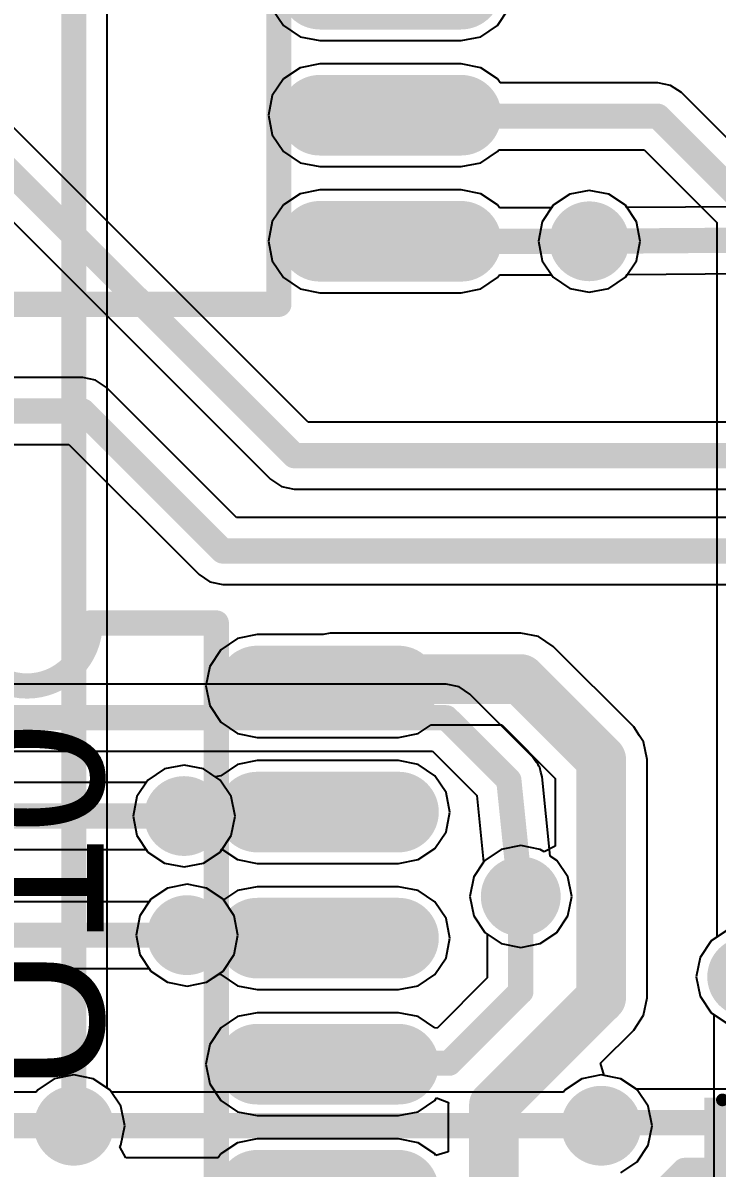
# Model space of a CAD drawing. Extents: x 60 to 151, y 116 to 276.
# Drawn here: x 121.12 to 128.11, y 163.43 to 174.97 of the extents above; entities that cross this region are included whole.
import ezdxf

# ---------------------------------------------------------------- set-up
doc = ezdxf.new("R2010")
doc.units = 0
doc.header["$MEASUREMENT"] = 0
doc.layers.get('0').update_dxf_attribs({"linetype": 'CONTINUOUS'})
for name, color, linetype in [('BOTTOMLAYER', 5, 'CONTINUOUS'), ('BOTTOMSOLDER', 6, 'CONTINUOUS'), ('MULTILAYER', 9, 'CONTINUOUS'), ('TOPLAYER', 1, 'CONTINUOUS'), ('TOPOVERLAY', 2, 'CONTINUOUS'), ('TOPPASTE', 8, 'CONTINUOUS'), ('TOPSOLDER', 216, 'CONTINUOUS'), ('VIAHOLELAYER', 16, 'CONTINUOUS')]:
    doc.layers.add(name, color=color, linetype=linetype)

# ---------------------------------------------------------------- blocks, each defined once
blk = doc.blocks.new('____16_7')
at = {"layer": 'TOPLAYER', "const_width": 0.61}
for points in [[(0.711, 0), (-0.711, 0)], [(6.769, 0), (5.347, 0)], [(0.711, -1.27), (-0.711, -1.27)], [(6.769, -1.27), (5.347, -1.27)], [(0.711, -2.54), (-0.711, -2.54)], [(6.769, -2.54), (5.347, -2.54)], [(0.711, -3.81), (-0.711, -3.81)], [(6.769, -3.81), (5.347, -3.81)], [(0.711, -5.08), (-0.711, -5.08)], [(6.769, -5.08), (5.347, -5.08)], [(0.711, -6.35), (-0.711, -6.35)], [(6.769, -6.35), (5.347, -6.35)], [(0.711, -7.62), (-0.711, -7.62)], [(6.769, -7.62), (5.347, -7.62)], [(0.711, -8.89), (-0.711, -8.89)], [(6.769, -8.89), (5.347, -8.89)]]:
    blk.add_lwpolyline(points, dxfattribs=at)
at = {"layer": 'TOPLAYER', "const_width": 0.305}
for points in [[(-0.864, 0, 1), (-0.559, 0, 1)], [(0.559, 0, 1), (0.864, 0, 1)], [(5.194, 0, 1), (5.499, 0, 1)], [(6.617, 0, 1), (6.922, 0, 1)], [(-0.864, -1.27, 1), (-0.559, -1.27, 1)], [(0.559, -1.27, 1), (0.864, -1.27, 1)], [(5.194, -1.27, 1), (5.499, -1.27, 1)], [(6.617, -1.27, 1), (6.922, -1.27, 1)], [(-0.864, -2.54, 1), (-0.559, -2.54, 1)], [(0.559, -2.54, 1), (0.864, -2.54, 1)], [(5.194, -2.54, 1), (5.499, -2.54, 1)], [(6.617, -2.54, 1), (6.922, -2.54, 1)], [(-0.864, -3.81, 1), (-0.559, -3.81, 1)], [(0.559, -3.81, 1), (0.864, -3.81, 1)], [(5.194, -3.81, 1), (5.499, -3.81, 1)], [(6.617, -3.81, 1), (6.922, -3.81, 1)], [(-0.864, -5.08, 1), (-0.559, -5.08, 1)], [(0.559, -5.08, 1), (0.864, -5.08, 1)], [(5.194, -5.08, 1), (5.499, -5.08, 1)], [(6.617, -5.08, 1), (6.922, -5.08, 1)], [(-0.864, -6.35, 1), (-0.559, -6.35, 1)], [(0.559, -6.35, 1), (0.864, -6.35, 1)], [(5.194, -6.35, 1), (5.499, -6.35, 1)], [(6.617, -6.35, 1), (6.922, -6.35, 1)], [(-0.864, -7.62, 1), (-0.559, -7.62, 1)], [(0.559, -7.62, 1), (0.864, -7.62, 1)], [(5.194, -7.62, 1), (5.499, -7.62, 1)], [(6.617, -7.62, 1), (6.922, -7.62, 1)], [(-0.864, -8.89, 1), (-0.559, -8.89, 1)], [(0.559, -8.89, 1), (0.864, -8.89, 1)], [(5.194, -8.89, 1), (5.499, -8.89, 1)], [(6.617, -8.89, 1), (6.922, -8.89, 1)]]:
    blk.add_lwpolyline(points, format="xyb", close=True, dxfattribs=at)
at = {"layer": 'TOPOVERLAY', "const_width": 0.254}
for points in [[(1.124, -9.525), (1.124, 0.635)], [(1.124, 0.635), (2.394, 0.635)], [(3.664, 0.635), (4.934, 0.635)], [(4.934, -9.525), (4.934, 0.635)], [(1.124, -9.525), (4.934, -9.525)]]:
    blk.add_lwpolyline(points, dxfattribs=at)
at = {"layer": 'TOPOVERLAY', "const_width": 0.127}
for points in [[(1.061, 0.635, 1), (1.188, 0.635, 1)], [(1.061, 0.635, 1), (1.188, 0.635, 1)], [(2.331, 0.635, 1), (2.458, 0.635, 1)], [(2.331, 0.635, 1), (2.458, 0.635, 1)], [(3.601, 0.635, 1), (3.728, 0.635, 1)], [(3.601, 0.635, 1), (3.728, 0.635, 1)], [(4.871, 0.635, 1), (4.998, 0.635, 1)], [(4.871, 0.635, 1), (4.998, 0.635, 1)], [(1.061, -9.525, 1), (1.188, -9.525, 1)], [(1.061, -9.525, 1), (1.188, -9.525, 1)], [(4.871, -9.525, 1), (4.998, -9.525, 1)], [(4.871, -9.525, 1), (4.998, -9.525, 1)]]:
    blk.add_lwpolyline(points, format="xyb", close=True, dxfattribs=at)
at = {"layer": 'TOPOVERLAY', "const_width": 0.254}
blk.add_lwpolyline([(3.664, 0.635, -1), (2.394, 0.635)], format="xyb", dxfattribs=at)
at = {"layer": 'TOPPASTE', "const_width": 0.61}
for points in [[(0.711, 0), (-0.711, 0)], [(6.769, 0), (5.347, 0)], [(0.711, -1.27), (-0.711, -1.27)], [(6.769, -1.27), (5.347, -1.27)], [(0.711, -2.54), (-0.711, -2.54)], [(6.769, -2.54), (5.347, -2.54)], [(0.711, -3.81), (-0.711, -3.81)], [(6.769, -3.81), (5.347, -3.81)], [(0.711, -5.08), (-0.711, -5.08)], [(6.769, -5.08), (5.347, -5.08)], [(0.711, -6.35), (-0.711, -6.35)], [(6.769, -6.35), (5.347, -6.35)], [(0.711, -7.62), (-0.711, -7.62)], [(6.769, -7.62), (5.347, -7.62)], [(0.711, -8.89), (-0.711, -8.89)], [(6.769, -8.89), (5.347, -8.89)]]:
    blk.add_lwpolyline(points, dxfattribs=at)
at = {"layer": 'TOPPASTE', "const_width": 0.305}
for points in [[(-0.864, 0, 1), (-0.559, 0, 1)], [(0.559, 0, 1), (0.864, 0, 1)], [(5.194, 0, 1), (5.499, 0, 1)], [(6.617, 0, 1), (6.922, 0, 1)], [(-0.864, -1.27, 1), (-0.559, -1.27, 1)], [(0.559, -1.27, 1), (0.864, -1.27, 1)], [(5.194, -1.27, 1), (5.499, -1.27, 1)], [(6.617, -1.27, 1), (6.922, -1.27, 1)], [(-0.864, -2.54, 1), (-0.559, -2.54, 1)], [(0.559, -2.54, 1), (0.864, -2.54, 1)], [(5.194, -2.54, 1), (5.499, -2.54, 1)], [(6.617, -2.54, 1), (6.922, -2.54, 1)], [(-0.864, -3.81, 1), (-0.559, -3.81, 1)], [(0.559, -3.81, 1), (0.864, -3.81, 1)], [(5.194, -3.81, 1), (5.499, -3.81, 1)], [(6.617, -3.81, 1), (6.922, -3.81, 1)], [(-0.864, -5.08, 1), (-0.559, -5.08, 1)], [(0.559, -5.08, 1), (0.864, -5.08, 1)], [(5.194, -5.08, 1), (5.499, -5.08, 1)], [(6.617, -5.08, 1), (6.922, -5.08, 1)], [(-0.864, -6.35, 1), (-0.559, -6.35, 1)], [(0.559, -6.35, 1), (0.864, -6.35, 1)], [(5.194, -6.35, 1), (5.499, -6.35, 1)], [(6.617, -6.35, 1), (6.922, -6.35, 1)], [(-0.864, -7.62, 1), (-0.559, -7.62, 1)], [(0.559, -7.62, 1), (0.864, -7.62, 1)], [(5.194, -7.62, 1), (5.499, -7.62, 1)], [(6.617, -7.62, 1), (6.922, -7.62, 1)], [(-0.864, -8.89, 1), (-0.559, -8.89, 1)], [(0.559, -8.89, 1), (0.864, -8.89, 1)], [(5.194, -8.89, 1), (5.499, -8.89, 1)], [(6.617, -8.89, 1), (6.922, -8.89, 1)]]:
    blk.add_lwpolyline(points, format="xyb", close=True, dxfattribs=at)
at = {"layer": 'TOPSOLDER', "const_width": 0.813}
for points in [[(0.711, 0), (-0.711, 0)], [(6.769, 0), (5.347, 0)], [(0.711, -1.27), (-0.711, -1.27)], [(6.769, -1.27), (5.347, -1.27)], [(0.711, -2.54), (-0.711, -2.54)], [(6.769, -2.54), (5.347, -2.54)], [(0.711, -3.81), (-0.711, -3.81)], [(6.769, -3.81), (5.347, -3.81)], [(0.711, -5.08), (-0.711, -5.08)], [(6.769, -5.08), (5.347, -5.08)], [(0.711, -6.35), (-0.711, -6.35)], [(6.769, -6.35), (5.347, -6.35)], [(0.711, -7.62), (-0.711, -7.62)], [(6.769, -7.62), (5.347, -7.62)], [(0.711, -8.89), (-0.711, -8.89)], [(6.769, -8.89), (5.347, -8.89)]]:
    blk.add_lwpolyline(points, dxfattribs=at)
at = {"layer": 'TOPSOLDER', "const_width": 0.406}
for points in [[(-0.914, 0, 1), (-0.508, 0, 1)], [(0.508, 0, 1), (0.914, 0, 1)], [(5.144, 0, 1), (5.55, 0, 1)], [(6.566, 0, 1), (6.972, 0, 1)], [(-0.914, -1.27, 1), (-0.508, -1.27, 1)], [(0.508, -1.27, 1), (0.914, -1.27, 1)], [(5.144, -1.27, 1), (5.55, -1.27, 1)], [(6.566, -1.27, 1), (6.972, -1.27, 1)], [(-0.914, -2.54, 1), (-0.508, -2.54, 1)], [(0.508, -2.54, 1), (0.914, -2.54, 1)], [(5.144, -2.54, 1), (5.55, -2.54, 1)], [(6.566, -2.54, 1), (6.972, -2.54, 1)], [(-0.914, -3.81, 1), (-0.508, -3.81, 1)], [(0.508, -3.81, 1), (0.914, -3.81, 1)], [(5.144, -3.81, 1), (5.55, -3.81, 1)], [(6.566, -3.81, 1), (6.972, -3.81, 1)], [(-0.914, -5.08, 1), (-0.508, -5.08, 1)], [(0.508, -5.08, 1), (0.914, -5.08, 1)], [(5.144, -5.08, 1), (5.55, -5.08, 1)], [(6.566, -5.08, 1), (6.972, -5.08, 1)], [(-0.914, -6.35, 1), (-0.508, -6.35, 1)], [(0.508, -6.35, 1), (0.914, -6.35, 1)], [(5.144, -6.35, 1), (5.55, -6.35, 1)], [(6.566, -6.35, 1), (6.972, -6.35, 1)], [(-0.914, -7.62, 1), (-0.508, -7.62, 1)], [(0.508, -7.62, 1), (0.914, -7.62, 1)], [(5.144, -7.62, 1), (5.55, -7.62, 1)], [(6.566, -7.62, 1), (6.972, -7.62, 1)], [(-0.914, -8.89, 1), (-0.508, -8.89, 1)], [(0.508, -8.89, 1), (0.914, -8.89, 1)], [(5.144, -8.89, 1), (5.55, -8.89, 1)], [(6.566, -8.89, 1), (6.972, -8.89, 1)]]:
    blk.add_lwpolyline(points, format="xyb", close=True, dxfattribs=at)
blk = doc.blocks.new('SOP_14_98')
at = {"layer": 'TOPLAYER', "const_width": 0.61}
for points in [[(0.711, 0), (-0.711, 0)], [(6.999, 0), (5.577, 0)], [(0.711, -1.27), (-0.711, -1.27)], [(6.999, -1.27), (5.577, -1.27)], [(0.711, -2.54), (-0.711, -2.54)], [(6.999, -2.54), (5.577, -2.54)], [(0.711, -3.81), (-0.711, -3.81)], [(6.999, -3.81), (5.577, -3.81)], [(0.711, -5.08), (-0.711, -5.08)], [(6.999, -5.08), (5.577, -5.08)], [(0.711, -6.35), (-0.711, -6.35)], [(6.999, -6.35), (5.577, -6.35)], [(0.711, -7.62), (-0.711, -7.62)], [(6.999, -7.62), (5.577, -7.62)]]:
    blk.add_lwpolyline(points, dxfattribs=at)
at = {"layer": 'TOPLAYER', "const_width": 0.305}
for points in [[(-0.864, 0, 1), (-0.559, 0, 1)], [(0.559, 0, 1), (0.864, 0, 1)], [(5.424, 0, 1), (5.729, 0, 1)], [(6.847, 0, 1), (7.152, 0, 1)], [(-0.864, -1.27, 1), (-0.559, -1.27, 1)], [(0.559, -1.27, 1), (0.864, -1.27, 1)], [(5.424, -1.27, 1), (5.729, -1.27, 1)], [(6.847, -1.27, 1), (7.152, -1.27, 1)], [(-0.864, -2.54, 1), (-0.559, -2.54, 1)], [(0.559, -2.54, 1), (0.864, -2.54, 1)], [(5.424, -2.54, 1), (5.729, -2.54, 1)], [(6.847, -2.54, 1), (7.152, -2.54, 1)], [(-0.864, -3.81, 1), (-0.559, -3.81, 1)], [(0.559, -3.81, 1), (0.864, -3.81, 1)], [(5.424, -3.81, 1), (5.729, -3.81, 1)], [(6.847, -3.81, 1), (7.152, -3.81, 1)], [(-0.864, -5.08, 1), (-0.559, -5.08, 1)], [(0.559, -5.08, 1), (0.864, -5.08, 1)], [(5.424, -5.08, 1), (5.729, -5.08, 1)], [(6.847, -5.08, 1), (7.152, -5.08, 1)], [(-0.864, -6.35, 1), (-0.559, -6.35, 1)], [(0.559, -6.35, 1), (0.864, -6.35, 1)], [(5.424, -6.35, 1), (5.729, -6.35, 1)], [(6.847, -6.35, 1), (7.152, -6.35, 1)], [(-0.864, -7.62, 1), (-0.559, -7.62, 1)], [(0.559, -7.62, 1), (0.864, -7.62, 1)], [(5.424, -7.62, 1), (5.729, -7.62, 1)], [(6.847, -7.62, 1), (7.152, -7.62, 1)]]:
    blk.add_lwpolyline(points, format="xyb", close=True, dxfattribs=at)
at = {"layer": 'TOPOVERLAY', "const_width": 0.254}
for points in [[(1.124, -8.255), (1.124, 0.635)], [(1.124, 0.635), (2.509, 0.635)], [(3.779, 0.635), (5.164, 0.635)], [(5.164, -8.255), (5.164, 0.635)], [(1.124, -8.255), (5.164, -8.255)]]:
    blk.add_lwpolyline(points, dxfattribs=at)
at = {"layer": 'TOPOVERLAY', "const_width": 0.127}
for points in [[(1.06, 0.635, 1), (1.187, 0.635, 1)], [(1.06, 0.635, 1), (1.187, 0.635, 1)], [(2.446, 0.635, 1), (2.573, 0.635, 1)], [(2.445, 0.635, 1), (2.572, 0.635, 1)], [(3.716, 0.635, 1), (3.843, 0.635, 1)], [(3.715, 0.635, 1), (3.842, 0.635, 1)], [(5.101, 0.635, 1), (5.228, 0.635, 1)], [(5.101, 0.635, 1), (5.228, 0.635, 1)], [(1.06, -8.255, 1), (1.187, -8.255, 1)], [(1.06, -8.255, 1), (1.187, -8.255, 1)], [(5.101, -8.255, 1), (5.228, -8.255, 1)], [(5.101, -8.255, 1), (5.228, -8.255, 1)]]:
    blk.add_lwpolyline(points, format="xyb", close=True, dxfattribs=at)
at = {"layer": 'TOPOVERLAY', "const_width": 0.254}
blk.add_lwpolyline([(3.779, 0.635, -1), (2.509, 0.635)], format="xyb", dxfattribs=at)
at = {"layer": 'TOPPASTE', "const_width": 0.61}
for points in [[(0.711, 0), (-0.711, 0)], [(6.999, 0), (5.577, 0)], [(0.711, -1.27), (-0.711, -1.27)], [(6.999, -1.27), (5.577, -1.27)], [(0.711, -2.54), (-0.711, -2.54)], [(6.999, -2.54), (5.577, -2.54)], [(0.711, -3.81), (-0.711, -3.81)], [(6.999, -3.81), (5.577, -3.81)], [(0.711, -5.08), (-0.711, -5.08)], [(6.999, -5.08), (5.577, -5.08)], [(0.711, -6.35), (-0.711, -6.35)], [(6.999, -6.35), (5.577, -6.35)], [(0.711, -7.62), (-0.711, -7.62)], [(6.999, -7.62), (5.577, -7.62)]]:
    blk.add_lwpolyline(points, dxfattribs=at)
at = {"layer": 'TOPPASTE', "const_width": 0.305}
for points in [[(-0.864, 0, 1), (-0.559, 0, 1)], [(0.559, 0, 1), (0.864, 0, 1)], [(5.424, 0, 1), (5.729, 0, 1)], [(6.847, 0, 1), (7.152, 0, 1)], [(-0.864, -1.27, 1), (-0.559, -1.27, 1)], [(0.559, -1.27, 1), (0.864, -1.27, 1)], [(5.424, -1.27, 1), (5.729, -1.27, 1)], [(6.847, -1.27, 1), (7.152, -1.27, 1)], [(-0.864, -2.54, 1), (-0.559, -2.54, 1)], [(0.559, -2.54, 1), (0.864, -2.54, 1)], [(5.424, -2.54, 1), (5.729, -2.54, 1)], [(6.847, -2.54, 1), (7.152, -2.54, 1)], [(-0.864, -3.81, 1), (-0.559, -3.81, 1)], [(0.559, -3.81, 1), (0.864, -3.81, 1)], [(5.424, -3.81, 1), (5.729, -3.81, 1)], [(6.847, -3.81, 1), (7.152, -3.81, 1)], [(-0.864, -5.08, 1), (-0.559, -5.08, 1)], [(0.559, -5.08, 1), (0.864, -5.08, 1)], [(5.424, -5.08, 1), (5.729, -5.08, 1)], [(6.847, -5.08, 1), (7.152, -5.08, 1)], [(-0.864, -6.35, 1), (-0.559, -6.35, 1)], [(0.559, -6.35, 1), (0.864, -6.35, 1)], [(5.424, -6.35, 1), (5.729, -6.35, 1)], [(6.847, -6.35, 1), (7.152, -6.35, 1)], [(-0.864, -7.62, 1), (-0.559, -7.62, 1)], [(0.559, -7.62, 1), (0.864, -7.62, 1)], [(5.424, -7.62, 1), (5.729, -7.62, 1)], [(6.847, -7.62, 1), (7.152, -7.62, 1)]]:
    blk.add_lwpolyline(points, format="xyb", close=True, dxfattribs=at)
at = {"layer": 'TOPSOLDER', "const_width": 0.813}
for points in [[(0.711, 0), (-0.711, 0)], [(6.999, 0), (5.577, 0)], [(0.711, -1.27), (-0.711, -1.27)], [(6.999, -1.27), (5.577, -1.27)], [(0.711, -2.54), (-0.711, -2.54)], [(6.999, -2.54), (5.577, -2.54)], [(0.711, -3.81), (-0.711, -3.81)], [(6.999, -3.81), (5.577, -3.81)], [(0.711, -5.08), (-0.711, -5.08)], [(6.999, -5.08), (5.577, -5.08)], [(0.711, -6.35), (-0.711, -6.35)], [(6.999, -6.35), (5.577, -6.35)], [(0.711, -7.62), (-0.711, -7.62)], [(6.999, -7.62), (5.577, -7.62)]]:
    blk.add_lwpolyline(points, dxfattribs=at)
at = {"layer": 'TOPSOLDER', "const_width": 0.406}
for points in [[(-0.914, 0, 1), (-0.508, 0, 1)], [(0.508, 0, 1), (0.914, 0, 1)], [(5.374, 0, 1), (5.78, 0, 1)], [(6.796, 0, 1), (7.202, 0, 1)], [(-0.914, -1.27, 1), (-0.508, -1.27, 1)], [(0.508, -1.27, 1), (0.914, -1.27, 1)], [(5.374, -1.27, 1), (5.78, -1.27, 1)], [(6.796, -1.27, 1), (7.202, -1.27, 1)], [(-0.914, -2.54, 1), (-0.508, -2.54, 1)], [(0.508, -2.54, 1), (0.914, -2.54, 1)], [(5.374, -2.54, 1), (5.78, -2.54, 1)], [(6.796, -2.54, 1), (7.202, -2.54, 1)], [(-0.914, -3.81, 1), (-0.508, -3.81, 1)], [(0.508, -3.81, 1), (0.914, -3.81, 1)], [(5.374, -3.81, 1), (5.78, -3.81, 1)], [(6.796, -3.81, 1), (7.202, -3.81, 1)], [(-0.914, -5.08, 1), (-0.508, -5.08, 1)], [(0.508, -5.08, 1), (0.914, -5.08, 1)], [(5.374, -5.08, 1), (5.78, -5.08, 1)], [(6.796, -5.08, 1), (7.202, -5.08, 1)], [(-0.914, -6.35, 1), (-0.508, -6.35, 1)], [(0.508, -6.35, 1), (0.914, -6.35, 1)], [(5.374, -6.35, 1), (5.78, -6.35, 1)], [(6.796, -6.35, 1), (7.202, -6.35, 1)], [(-0.914, -7.62, 1), (-0.508, -7.62, 1)], [(0.508, -7.62, 1), (0.914, -7.62, 1)], [(5.374, -7.62, 1), (5.78, -7.62, 1)], [(6.796, -7.62, 1), (7.202, -7.62, 1)]]:
    blk.add_lwpolyline(points, format="xyb", close=True, dxfattribs=at)
blk = doc.blocks.new('RR0402_4R8__101')
at = {"layer": 'TOPLAYER'}
for points in [[(-0.35, -0.15), (0.35, -0.15), (-0.35, 0.15), (0.35, 0.15)], [(0.75, -0.15), (1.45, -0.15), (0.75, 0.15), (1.45, 0.15)], [(-0.35, -0.65), (0.35, -0.65), (-0.35, -0.35), (0.35, -0.35)], [(0.75, -0.65), (1.45, -0.65), (0.75, -0.35), (1.45, -0.35)], [(-0.35, -1.15), (0.35, -1.15), (-0.35, -0.85), (0.35, -0.85)], [(0.75, -1.15), (1.45, -1.15), (0.75, -0.85), (1.45, -0.85)], [(-0.35, -1.65), (0.35, -1.65), (-0.35, -1.35), (0.35, -1.35)], [(0.75, -1.65), (1.45, -1.65), (0.75, -1.35), (1.45, -1.35)]]:
    blk.add_solid(points, dxfattribs=at)
at = {"layer": 'TOPOVERLAY', "const_width": 0.127}
for points in [[(-0.27, 0.23), (1.36, 0.23)], [(-0.26, -1.72), (1.37, -1.72)]]:
    blk.add_lwpolyline(points, dxfattribs=at)
at = {"layer": 'TOPOVERLAY', "const_width": 0.0635}
for points in [[(-0.302, 0.23, 1), (-0.238, 0.23, 1)], [(1.328, 0.23, 1), (1.392, 0.23, 1)], [(-0.292, -1.72, 1), (-0.228, -1.72, 1)], [(1.338, -1.72, 1), (1.402, -1.72, 1)]]:
    blk.add_lwpolyline(points, format="xyb", close=True, dxfattribs=at)
at = {"layer": 'TOPOVERLAY'}
blk.add_solid([(0.41, -1.65), (0.69, -1.65), (0.41, 0.15), (0.69, 0.15)], dxfattribs=at)
at = {"layer": 'TOPPASTE'}
for points in [[(-0.35, -0.15), (0.35, -0.15), (-0.35, 0.15), (0.35, 0.15)], [(0.75, -0.15), (1.45, -0.15), (0.75, 0.15), (1.45, 0.15)], [(-0.35, -0.65), (0.35, -0.65), (-0.35, -0.35), (0.35, -0.35)], [(0.75, -0.65), (1.45, -0.65), (0.75, -0.35), (1.45, -0.35)], [(-0.35, -1.15), (0.35, -1.15), (-0.35, -0.85), (0.35, -0.85)], [(0.75, -1.15), (1.45, -1.15), (0.75, -0.85), (1.45, -0.85)], [(-0.35, -1.65), (0.35, -1.65), (-0.35, -1.35), (0.35, -1.35)], [(0.75, -1.65), (1.45, -1.65), (0.75, -1.35), (1.45, -1.35)]]:
    blk.add_solid(points, dxfattribs=at)
at = {"layer": 'TOPSOLDER'}
for points in [[(-0.452, -0.252), (0.452, -0.252), (-0.452, 0.252), (0.452, 0.252)], [(0.648, -0.252), (1.552, -0.252), (0.648, 0.252), (1.552, 0.252)], [(-0.452, -0.752), (0.452, -0.752), (-0.452, -0.248), (0.452, -0.248)], [(0.648, -0.752), (1.552, -0.752), (0.648, -0.248), (1.552, -0.248)], [(-0.452, -1.252), (0.452, -1.252), (-0.452, -0.748), (0.452, -0.748)], [(0.648, -1.252), (1.552, -1.252), (0.648, -0.748), (1.552, -0.748)], [(-0.452, -1.752), (0.452, -1.752), (-0.452, -1.248), (0.452, -1.248)], [(0.648, -1.752), (1.552, -1.752), (0.648, -1.248), (1.552, -1.248)]]:
    blk.add_solid(points, dxfattribs=at)

msp = doc.modelspace()

# ---------------------------------------------------------------- linework, layer by layer
at = {"layer": 'BOTTOMLAYER'}
for p, q in [((123.991, 170.943), (120.55, 174.384)), ((120.173, 173.809), (123.614, 170.368)), ((126.626, 173.24), (126.459, 173.129)), ((126.822, 173.279), (126.626, 173.24)), ((127.018, 173.24), (126.822, 173.279)), ((127.185, 173.129), (127.018, 173.24)), ((126.459, 173.129), (126.348, 172.962)), ((127.2, 173.105), (127.185, 173.129)), ((130.49, 173.13), (127.2, 173.105)), ((126.348, 172.962), (126.309, 172.766)), ((126.309, 172.766), (126.348, 172.57)), ((126.348, 172.57), (126.459, 172.403)), ((126.459, 172.403), (126.626, 172.292)), ((127.018, 172.292), (127.185, 172.403)), ((127.185, 172.403), (127.204, 172.432)), ((127.204, 172.432), (130.494, 172.457)), ((126.626, 172.292), (126.822, 172.253)), ((126.822, 172.253), (127.018, 172.292)), ((121.722, 171.393), (118.932, 171.393)), ((121.851, 171.367), (121.722, 171.393)), ((121.96, 171.294), (121.851, 171.367)), ((123.271, 169.983), (121.96, 171.294)), ((138.042, 170.943), (123.991, 170.943)), ((120.188, 170.719), (121.583, 170.719)), ((121.583, 170.719), (122.894, 169.408)), ((123.614, 170.368), (123.723, 170.295)), ((123.723, 170.295), (123.852, 170.269)), ((123.852, 170.269), (128.941, 170.269)), ((128.852, 169.983), (123.271, 169.983)), ((122.894, 169.408), (122.894, 169.408)), ((122.894, 169.408), (122.894, 169.408)), ((122.894, 169.408), (122.894, 169.408)), ((122.894, 169.408), (122.894, 169.408)), ((122.894, 169.408), (122.894, 169.408)), ((122.894, 169.408), (122.894, 169.408)), ((122.894, 169.408), (122.894, 169.408)), ((122.894, 169.408), (122.894, 169.408)), ((122.894, 169.408), (122.894, 169.408)), ((122.894, 169.408), (122.894, 169.408)), ((122.894, 169.408), (122.894, 169.408)), ((122.894, 169.408), (123.003, 169.335)), ((123.003, 169.335), (123.132, 169.309)), ((123.132, 169.309), (129.09, 169.309)), ((125.382, 168.303), (100.689, 168.303)), ((125.511, 168.277), (125.382, 168.303)), ((125.62, 168.204), (125.511, 168.277)), ((126.25, 167.574), (125.62, 168.204)), ((100.732, 167.629), (125.243, 167.629)), ((125.243, 167.629), (125.689, 167.183)), ((126.277, 167.533), (126.25, 167.574)), ((126.308, 167.496), (126.277, 167.533)), ((122.546, 167.45), (122.379, 167.339)), ((122.742, 167.489), (122.546, 167.45)), ((122.938, 167.45), (122.742, 167.489)), ((123.105, 167.339), (122.938, 167.45)), ((126.313, 167.479), (126.308, 167.496)), ((126.323, 167.465), (126.313, 167.479)), ((126.333, 167.417), (126.323, 167.465)), ((126.347, 167.37), (126.333, 167.417)), ((122.362, 167.313), (112.242, 167.313)), ((122.379, 167.339), (122.362, 167.313)), ((123.216, 167.172), (123.105, 167.339)), ((126.429, 166.573), (126.347, 167.37)), ((123.255, 166.976), (123.216, 167.172)), ((125.689, 167.183), (125.758, 166.512)), ((123.216, 166.78), (123.255, 166.976)), ((123.105, 166.613), (123.216, 166.78)), ((112.381, 166.639), (122.362, 166.639)), ((122.362, 166.639), (122.379, 166.613)), ((122.379, 166.613), (122.546, 166.502)), ((122.938, 166.502), (123.105, 166.613)), ((122.546, 166.502), (122.742, 166.463)), ((122.742, 166.463), (122.938, 166.502)), ((125.758, 166.512), (125.658, 166.362)), ((126.495, 166.529), (126.429, 166.573)), ((126.606, 166.362), (126.495, 166.529)), ((125.658, 166.362), (125.619, 166.166)), ((126.645, 166.166), (126.606, 166.362)), ((122.576, 166.25), (122.409, 166.139)), ((122.772, 166.289), (122.576, 166.25)), ((122.968, 166.25), (122.772, 166.289)), ((123.135, 166.139), (122.968, 166.25)), ((122.409, 166.139), (122.392, 166.113)), ((123.246, 165.972), (123.135, 166.139)), ((125.619, 166.166), (125.658, 165.97)), ((126.606, 165.97), (126.645, 166.166)), ((122.392, 166.113), (114.552, 166.113)), ((123.285, 165.776), (123.246, 165.972)), ((125.658, 165.97), (125.769, 165.803)), ((126.495, 165.803), (126.606, 165.97)), ((125.769, 165.803), (125.936, 165.692)), ((126.328, 165.692), (126.495, 165.803)), ((128.216, 165.83), (128.049, 165.719)), ((123.246, 165.58), (123.285, 165.776)), ((125.936, 165.692), (126.132, 165.653)), ((126.132, 165.653), (126.328, 165.692)), ((128.049, 165.719), (127.938, 165.552)), ((123.135, 165.413), (123.246, 165.58)), ((114.691, 165.439), (122.392, 165.439)), ((122.392, 165.439), (122.409, 165.413)), ((127.938, 165.552), (127.899, 165.356)), ((122.409, 165.413), (122.576, 165.302)), ((122.968, 165.302), (123.135, 165.413)), ((127.899, 165.356), (127.938, 165.16)), ((122.576, 165.302), (122.772, 165.263)), ((122.772, 165.263), (122.968, 165.302)), ((127.938, 165.16), (128.049, 164.993)), ((128.049, 164.993), (128.075, 164.976)), ((128.075, 164.976), (128.075, 162.233)), ((121.436, 164.33), (121.269, 164.219)), ((121.632, 164.369), (121.436, 164.33)), ((121.828, 164.33), (121.632, 164.369)), ((121.995, 164.219), (121.828, 164.33)), ((126.746, 164.33), (126.579, 164.219)), ((126.942, 164.369), (126.746, 164.33)), ((127.138, 164.33), (126.942, 164.369)), ((127.305, 164.219), (127.138, 164.33)), ((121.252, 164.193), (120.691, 164.193)), ((121.269, 164.219), (121.252, 164.193)), ((122.012, 164.193), (121.995, 164.219)), ((126.562, 164.193), (122.012, 164.193)), ((126.579, 164.219), (126.562, 164.193)), ((127.416, 164.052), (127.305, 164.219)), ((127.455, 163.856), (127.416, 164.052)), ((127.416, 163.66), (127.455, 163.856)), ((127.305, 163.493), (127.416, 163.66)), ((127.138, 163.382), (127.305, 163.493))]:
    msp.add_line(p, q, dxfattribs=at)
at = {"layer": 'BOTTOMLAYER', "const_width": 0.254}
for points in [[(120.312, 174.146), (123.852, 170.606)], [(126.822, 172.766), (130.872, 172.796)], [(118.932, 171.056), (121.722, 171.056)], [(121.722, 171.056), (123.132, 169.646)], [(123.852, 170.606), (138.042, 170.606)], [(123.132, 169.646), (129.192, 169.646)], [(100.332, 167.966), (125.382, 167.966)], [(125.382, 167.966), (126.012, 167.336)], [(126.012, 167.336), (126.132, 166.166)], [(112.242, 166.976), (122.742, 166.976)], [(114.552, 165.776), (122.772, 165.776)], [(120.552, 163.856), (126.942, 163.856)], [(121.572, 163.856), (121.632, 163.916)]]:
    msp.add_lwpolyline(points, dxfattribs=at)
at = {"layer": 'BOTTOMLAYER'}
for points, const_width in [([(126.672, 172.766, 1), (126.972, 172.766, 1)], 0.3), ([(126.758, 172.766, 1), (126.885, 172.766, 1)], 0.127), ([(121.658, 171.056, 1), (121.785, 171.056, 1)], 0.127), ([(121.658, 171.056, 1), (121.785, 171.056, 1)], 0.127), ([(123.789, 170.606, 1), (123.916, 170.606, 1)], 0.127), ([(123.789, 170.606, 1), (123.916, 170.606, 1)], 0.127), ([(123.068, 169.646, 1), (123.195, 169.646, 1)], 0.127), ([(123.068, 169.646, 1), (123.195, 169.646, 1)], 0.127), ([(125.318, 167.966, 1), (125.445, 167.966, 1)], 0.127), ([(125.318, 167.966, 1), (125.445, 167.966, 1)], 0.127), ([(125.949, 167.336, 1), (126.076, 167.336, 1)], 0.127), ([(125.949, 167.336, 1), (126.076, 167.336, 1)], 0.127), ([(122.592, 166.976, 1), (122.892, 166.976, 1)], 0.3), ([(122.678, 166.976, 1), (122.805, 166.976, 1)], 0.127), ([(125.982, 166.166, 1), (126.282, 166.166, 1)], 0.3), ([(126.069, 166.166, 1), (126.196, 166.166, 1)], 0.127), ([(122.622, 165.776, 1), (122.922, 165.776, 1)], 0.3), ([(122.708, 165.776, 1), (122.835, 165.776, 1)], 0.127), ([(121.482, 163.856, 1), (121.782, 163.856, 1)], 0.3), ([(126.792, 163.856, 1), (127.092, 163.856, 1)], 0.3), ([(121.508, 163.856, 1), (121.635, 163.856, 1)], 0.127), ([(121.568, 163.916, 1), (121.695, 163.916, 1)], 0.127), ([(126.878, 163.856, 1), (127.005, 163.856, 1)], 0.127)]:
    msp.add_lwpolyline(points, format="xyb", close=True, dxfattribs=dict(at, const_width=const_width))
at = {"layer": 'BOTTOMSOLDER', "const_width": 0.402}
for points in [[(126.621, 172.766, 1), (127.023, 172.766, 1)], [(122.541, 166.976, 1), (122.943, 166.976, 1)], [(125.931, 166.166, 1), (126.333, 166.166, 1)], [(122.571, 165.776, 1), (122.973, 165.776, 1)], [(128.211, 165.356, 1), (128.613, 165.356, 1)], [(121.431, 163.856, 1), (121.833, 163.856, 1)], [(126.741, 163.856, 1), (127.143, 163.856, 1)]]:
    msp.add_lwpolyline(points, format="xyb", close=True, dxfattribs=at)
at = {"layer": 'MULTILAYER', "const_width": 0.3}
for points in [[(126.672, 172.766, 1), (126.972, 172.766, 1)], [(122.592, 166.976, 1), (122.892, 166.976, 1)], [(125.982, 166.166, 1), (126.282, 166.166, 1)], [(122.622, 165.776, 1), (122.922, 165.776, 1)], [(121.482, 163.856, 1), (121.782, 163.856, 1)], [(126.792, 163.856, 1), (127.092, 163.856, 1)]]:
    msp.add_lwpolyline(points, format="xyb", close=True, dxfattribs=at)
at = {"layer": 'TOPLAYER'}
for p, q in [((121.969, 164.236), (121.969, 178.834)), ((123.63, 175.108), (123.743, 174.94)), ((125.897, 174.94), (126.01, 175.108)), ((123.743, 174.94), (123.911, 174.827)), ((125.729, 174.827), (125.897, 174.94)), ((123.911, 174.827), (124.109, 174.788)), ((124.109, 174.788), (125.531, 174.788)), ((125.531, 174.788), (125.729, 174.827)), ((124.109, 174.554), (123.911, 174.515)), ((125.531, 174.554), (124.109, 174.554)), ((125.729, 174.515), (125.531, 174.554)), ((123.911, 174.515), (123.743, 174.402)), ((125.897, 174.402), (125.729, 174.515)), ((123.743, 174.402), (123.63, 174.234)), ((125.924, 174.363), (125.897, 174.402)), ((127.512, 174.363), (125.924, 174.363)), ((127.641, 174.337), (127.512, 174.363)), ((127.75, 174.264), (127.641, 174.337)), ((123.63, 174.234), (123.591, 174.036)), ((128.68, 173.334), (127.75, 174.264)), ((123.591, 174.036), (123.63, 173.838)), ((123.63, 173.838), (123.743, 173.67)), ((123.743, 173.67), (123.911, 173.557)), ((125.729, 173.557), (125.897, 173.67)), ((125.897, 173.67), (125.91, 173.689)), ((125.91, 173.689), (127.373, 173.689)), ((127.373, 173.689), (128.105, 172.957)), ((123.911, 173.557), (124.109, 173.518)), ((124.109, 173.518), (125.531, 173.518)), ((125.531, 173.518), (125.729, 173.557)), ((124.109, 173.284), (123.911, 173.245)), ((125.531, 173.284), (124.109, 173.284)), ((125.729, 173.245), (125.531, 173.284)), ((123.911, 173.245), (123.743, 173.132)), ((125.897, 173.132), (125.729, 173.245)), ((126.626, 173.24), (126.459, 173.129)), ((126.822, 173.279), (126.626, 173.24)), ((127.018, 173.24), (126.822, 173.279)), ((127.185, 173.129), (127.018, 173.24)), ((123.743, 173.132), (123.63, 172.964)), ((125.917, 173.103), (125.897, 173.132)), ((126.442, 173.103), (125.917, 173.103)), ((126.459, 173.129), (126.442, 173.103)), ((127.296, 172.962), (127.185, 173.129)), ((123.63, 172.964), (123.591, 172.766)), ((127.335, 172.766), (127.296, 172.962)), ((128.105, 172.957), (128.105, 165.756)), ((123.591, 172.766), (123.63, 172.568)), ((127.296, 172.57), (127.335, 172.766)), ((123.63, 172.568), (123.743, 172.4)), ((127.185, 172.403), (127.296, 172.57)), ((123.743, 172.4), (123.911, 172.287)), ((125.729, 172.287), (125.897, 172.4)), ((125.897, 172.4), (125.917, 172.429)), ((125.917, 172.429), (126.442, 172.429)), ((126.442, 172.429), (126.459, 172.403)), ((126.459, 172.403), (126.626, 172.292)), ((127.018, 172.292), (127.185, 172.403)), ((123.911, 172.287), (124.109, 172.248)), ((124.109, 172.248), (125.531, 172.248)), ((125.531, 172.248), (125.729, 172.287)), ((126.626, 172.292), (126.822, 172.253)), ((126.822, 172.253), (127.018, 172.292)), ((123.479, 168.804), (123.281, 168.765)), ((124.141, 168.804), (123.479, 168.804)), ((124.212, 168.818), (124.141, 168.804)), ((126.132, 168.818), (124.212, 168.818)), ((126.309, 168.783), (126.132, 168.818)), ((126.132, 168.818), (126.132, 168.818)), ((126.459, 168.683), (126.309, 168.783)), ((123.281, 168.765), (123.113, 168.652)), ((127.269, 167.873), (126.459, 168.683)), ((123.113, 168.652), (123, 168.484)), ((123, 168.484), (122.961, 168.286)), ((122.961, 168.286), (123, 168.088)), ((123, 168.088), (123.113, 167.92)), ((123.113, 167.92), (123.281, 167.807)), ((125.099, 167.807), (125.229, 167.894)), ((125.229, 167.894), (125.941, 167.894)), ((125.941, 167.894), (126.48, 167.355)), ((127.329, 167.783), (127.269, 167.873)), ((127.269, 167.873), (127.269, 167.873)), ((123.281, 167.807), (123.479, 167.768)), ((123.479, 167.768), (124.901, 167.768)), ((124.901, 167.768), (125.099, 167.807)), ((127.369, 167.723), (127.329, 167.783)), ((127.404, 167.546), (127.369, 167.723)), ((123.479, 167.534), (123.281, 167.495)), ((124.901, 167.534), (123.479, 167.534)), ((125.099, 167.495), (124.901, 167.534)), ((127.404, 165.146), (127.404, 167.546)), ((122.546, 167.45), (122.379, 167.339)), ((122.742, 167.489), (122.546, 167.45)), ((122.938, 167.45), (122.742, 167.489)), ((123.056, 167.371), (122.938, 167.45)), ((123.281, 167.495), (123.113, 167.382)), ((125.267, 167.382), (125.099, 167.495)), ((122.379, 167.339), (122.268, 167.172)), ((123.113, 167.382), (123.056, 167.371)), ((123.113, 167.382), (123.113, 167.382)), ((123.113, 167.382), (123.113, 167.382)), ((125.38, 167.214), (125.267, 167.382)), ((126.48, 167.355), (126.48, 166.673)), ((122.268, 167.172), (122.229, 166.976)), ((125.419, 167.016), (125.38, 167.214)), ((122.229, 166.976), (122.268, 166.78)), ((125.38, 166.818), (125.419, 167.016)), ((122.268, 166.78), (122.379, 166.613)), ((125.267, 166.65), (125.38, 166.818)), ((122.379, 166.613), (122.546, 166.502)), ((122.938, 166.502), (123.105, 166.613)), ((123.105, 166.613), (123.124, 166.642)), ((123.124, 166.642), (123.281, 166.537)), ((125.099, 166.537), (125.267, 166.65)), ((125.936, 166.64), (125.769, 166.529)), ((126.132, 166.679), (125.936, 166.64)), ((126.328, 166.64), (126.132, 166.679)), ((126.368, 166.614), (126.328, 166.64)), ((126.48, 166.673), (126.368, 166.614)), ((122.546, 166.502), (122.742, 166.463)), ((122.742, 166.463), (122.938, 166.502)), ((123.281, 166.537), (123.479, 166.498)), ((123.479, 166.498), (124.901, 166.498)), ((124.901, 166.498), (125.099, 166.537)), ((125.769, 166.529), (125.658, 166.362)), ((125.658, 166.362), (125.619, 166.166)), ((122.576, 166.25), (122.409, 166.139)), ((122.772, 166.289), (122.576, 166.25)), ((122.968, 166.25), (122.772, 166.289)), ((123.135, 166.139), (122.968, 166.25)), ((123.479, 166.264), (123.281, 166.225)), ((124.901, 166.264), (123.479, 166.264)), ((125.099, 166.225), (124.901, 166.264)), ((122.409, 166.139), (122.298, 165.972)), ((123.14, 166.131), (123.135, 166.139)), ((123.281, 166.225), (123.14, 166.131)), ((125.267, 166.112), (125.099, 166.225)), ((125.619, 166.166), (125.658, 165.97)), ((125.38, 165.944), (125.267, 166.112)), ((122.298, 165.972), (122.259, 165.776)), ((125.419, 165.746), (125.38, 165.944)), ((125.658, 165.97), (125.769, 165.803)), ((125.769, 165.803), (125.795, 165.786)), ((125.795, 165.786), (125.795, 165.345)), ((122.259, 165.776), (122.298, 165.58)), ((125.38, 165.548), (125.419, 165.746)), ((128.049, 165.719), (127.938, 165.552)), ((128.105, 165.756), (128.049, 165.719)), ((122.298, 165.58), (122.409, 165.413)), ((125.267, 165.38), (125.38, 165.548)), ((127.938, 165.552), (127.899, 165.356)), ((122.409, 165.413), (122.576, 165.302)), ((122.968, 165.302), (123.091, 165.384)), ((123.091, 165.384), (123.113, 165.38)), ((123.113, 165.38), (123.113, 165.38)), ((123.113, 165.38), (123.113, 165.38)), ((123.113, 165.38), (123.281, 165.267)), ((125.099, 165.267), (125.267, 165.38)), ((125.795, 165.345), (125.29, 164.84)), ((127.899, 165.356), (127.938, 165.16)), ((122.576, 165.302), (122.772, 165.263)), ((122.772, 165.263), (122.968, 165.302)), ((123.281, 165.267), (123.479, 165.228)), ((123.479, 165.228), (124.901, 165.228)), ((124.901, 165.228), (125.099, 165.267)), ((127.369, 164.969), (127.404, 165.146)), ((127.404, 165.146), (127.404, 165.146)), ((127.938, 165.16), (128.049, 164.993)), ((123.479, 164.994), (123.281, 164.955)), ((124.901, 164.994), (123.479, 164.994)), ((125.099, 164.955), (124.901, 164.994)), ((128.049, 164.993), (128.216, 164.882)), ((123.281, 164.955), (123.113, 164.842)), ((125.267, 164.842), (125.099, 164.955)), ((127.269, 164.819), (127.369, 164.969)), ((123.113, 164.842), (123, 164.674)), ((125.29, 164.84), (125.267, 164.842)), ((126.934, 164.485), (127.269, 164.819)), ((123, 164.674), (122.961, 164.476)), ((122.961, 164.476), (123, 164.278)), ((126.971, 164.363), (126.934, 164.485)), ((127.138, 164.33), (126.971, 164.363)), ((127.299, 164.223), (127.138, 164.33)), ((121.995, 164.219), (121.969, 164.236)), ((122.106, 164.052), (121.995, 164.219)), ((123, 164.278), (123.113, 164.11)), ((128.412, 164.223), (127.299, 164.223)), ((123.113, 164.11), (123.281, 163.997)), ((125.099, 163.997), (125.267, 164.11)), ((125.267, 164.11), (125.285, 164.136)), ((125.285, 164.136), (125.403, 164.09)), ((125.403, 164.09), (125.4, 164.066)), ((125.4, 164.066), (125.4, 164.066)), ((125.4, 164.066), (125.4, 164.066)), ((125.4, 164.066), (125.4, 164.066)), ((125.4, 164.066), (125.4, 164.066)), ((125.4, 164.066), (125.4, 163.593)), ((122.145, 163.856), (122.106, 164.052)), ((123.281, 163.997), (123.479, 163.958)), ((123.479, 163.958), (124.901, 163.958)), ((124.901, 163.958), (125.099, 163.997)), ((122.106, 163.66), (122.145, 163.856)), ((123.479, 163.724), (123.281, 163.685)), ((124.901, 163.724), (123.479, 163.724)), ((125.099, 163.685), (124.901, 163.724)), ((122.096, 163.645), (122.106, 163.66)), ((122.156, 163.533), (122.096, 163.645)), ((123.281, 163.685), (123.113, 163.572)), ((125.267, 163.572), (125.099, 163.685)), ((125.4, 163.593), (125.278, 163.556)), ((123.086, 163.533), (122.156, 163.533)), ((123.113, 163.572), (123.086, 163.533)), ((125.278, 163.556), (125.267, 163.572))]:
    msp.add_line(p, q, dxfattribs=at)
for points, const_width in [([(121.632, 163.856), (121.632, 179.366)], 0.254), ([(124.842, 174.026), (127.512, 174.026)], 0.254), ([(127.512, 174.026), (128.442, 173.096)], 0.254), ([(124.872, 172.766), (126.822, 172.766)], 0.254), ([(124.212, 168.356), (126.132, 168.356)], 0.5), ([(126.132, 168.356), (126.942, 167.546)], 0.5), ([(126.942, 165.146), (126.942, 167.546)], 0.5), ([(122.742, 166.976), (122.772, 167.006)], 0.254), ([(122.772, 167.006), (124.182, 167.006)], 0.254), ([(126.132, 165.206), (126.132, 166.196)], 0.254), ([(122.772, 165.776), (124.152, 165.776)], 0.254), ([(124.152, 165.776), (124.182, 165.746)], 0.254), ([(125.412, 164.486), (126.132, 165.206)], 0.254), ([(125.862, 164.066), (126.942, 165.146)], 0.5), ([(124.182, 164.516), (124.19, 164.516)], 0.254), ([(124.182, 164.486), (125.412, 164.486)], 0.254), ([(125.862, 160.706), (125.862, 164.066)], 0.5), ([(126.942, 163.856), (126.972, 163.886)], 0.254), ([(126.972, 163.886), (128.412, 163.886)], 0.254), ([(127.122, 162.746), (127.782, 163.406)], 0.254), ([(127.782, 163.406), (128.432, 163.406)], 0.254)]:
    msp.add_lwpolyline(points, dxfattribs=dict(at, const_width=const_width))
for points, const_width in [([(124.779, 174.026, 1), (124.906, 174.026, 1)], 0.127), ([(127.448, 174.026, 1), (127.575, 174.026, 1)], 0.127), ([(127.448, 174.026, 1), (127.575, 174.026, 1)], 0.127), ([(126.672, 172.766, 1), (126.972, 172.766, 1)], 0.3), ([(124.809, 172.766, 1), (124.936, 172.766, 1)], 0.127), ([(126.758, 172.766, 1), (126.885, 172.766, 1)], 0.127), ([(124.087, 168.356, 1), (124.337, 168.356, 1)], 0.25), ([(126.007, 168.356, 1), (126.257, 168.356, 1)], 0.25), ([(126.007, 168.356, 1), (126.257, 168.356, 1)], 0.25), ([(126.817, 167.546, 1), (127.067, 167.546, 1)], 0.25), ([(126.817, 167.546, 1), (127.067, 167.546, 1)], 0.25), ([(122.592, 166.976, 1), (122.892, 166.976, 1)], 0.3), ([(122.678, 166.976, 1), (122.805, 166.976, 1)], 0.127), ([(122.708, 167.006, 1), (122.835, 167.006, 1)], 0.127), ([(122.708, 167.006, 1), (122.835, 167.006, 1)], 0.127), ([(124.118, 167.006, 1), (124.245, 167.006, 1)], 0.127), ([(125.982, 166.166, 1), (126.282, 166.166, 1)], 0.3), ([(126.069, 166.196, 1), (126.196, 166.196, 1)], 0.127), ([(122.622, 165.776, 1), (122.922, 165.776, 1)], 0.3), ([(122.708, 165.776, 1), (122.835, 165.776, 1)], 0.127), ([(124.088, 165.776, 1), (124.215, 165.776, 1)], 0.127), ([(124.088, 165.776, 1), (124.215, 165.776, 1)], 0.127), ([(124.118, 165.746, 1), (124.245, 165.746, 1)], 0.127), ([(126.069, 165.206, 1), (126.196, 165.206, 1)], 0.127), ([(126.069, 165.206, 1), (126.196, 165.206, 1)], 0.127), ([(126.817, 165.146, 1), (127.067, 165.146, 1)], 0.25), ([(126.817, 165.146, 1), (127.067, 165.146, 1)], 0.25), ([(124.118, 164.516, 1), (124.245, 164.516, 1)], 0.127), ([(124.127, 164.516, 1), (124.254, 164.516, 1)], 0.127), ([(124.118, 164.486, 1), (124.245, 164.486, 1)], 0.127), ([(125.348, 164.486, 1), (125.475, 164.486, 1)], 0.127), ([(125.348, 164.486, 1), (125.475, 164.486, 1)], 0.127), ([(125.737, 164.066, 1), (125.987, 164.066, 1)], 0.25), ([(125.737, 164.066, 1), (125.987, 164.066, 1)], 0.25), ([(121.482, 163.856, 1), (121.782, 163.856, 1)], 0.3), ([(126.792, 163.856, 1), (127.092, 163.856, 1)], 0.3), ([(121.568, 163.856, 1), (121.695, 163.856, 1)], 0.127), ([(126.878, 163.856, 1), (127.005, 163.856, 1)], 0.127), ([(126.908, 163.886, 1), (127.035, 163.886, 1)], 0.127), ([(126.908, 163.886, 1), (127.035, 163.886, 1)], 0.127), ([(127.718, 163.406, 1), (127.845, 163.406, 1)], 0.127), ([(127.718, 163.406, 1), (127.845, 163.406, 1)], 0.127)]:
    msp.add_lwpolyline(points, format="xyb", close=True, dxfattribs=dict(at, const_width=const_width))
at = {"layer": 'TOPSOLDER', "const_width": 0.402}
for points in [[(126.621, 172.766, 1), (127.023, 172.766, 1)], [(122.541, 166.976, 1), (122.943, 166.976, 1)], [(125.931, 166.166, 1), (126.333, 166.166, 1)], [(122.571, 165.776, 1), (122.973, 165.776, 1)], [(128.211, 165.356, 1), (128.613, 165.356, 1)], [(121.431, 163.856, 1), (121.833, 163.856, 1)], [(126.741, 163.856, 1), (127.143, 163.856, 1)]]:
    msp.add_lwpolyline(points, format="xyb", close=True, dxfattribs=at)
at = {"layer": 'VIAHOLELAYER', "const_width": 0.15}
for points in [[(126.747, 172.766, 1), (126.897, 172.766, 1)], [(122.667, 166.976, 1), (122.817, 166.976, 1)], [(126.057, 166.166, 1), (126.207, 166.166, 1)], [(122.697, 165.776, 1), (122.847, 165.776, 1)], [(121.557, 163.856, 1), (121.707, 163.856, 1)], [(126.867, 163.856, 1), (127.017, 163.856, 1)]]:
    msp.add_lwpolyline(points, format="xyb", close=True, dxfattribs=at)

# ---------------------------------------------------------------- block references
for name, p in [('SOP_14_98', (118.532, 180.386)), ('____16_7', (118.132, 168.286)), ('RR0402_4R8__101', (128.432, 163.886))]:
    msp.add_blockref(name, p)

# ---------------------------------------------------------------- texts
at = {"layer": 'TOPOVERLAY'}
msp.add_text('U10', height=1.524, rotation=90, dxfattribs=at).set_placement((121.932, 164.186))

doc.saveas('drawing.dxf')
